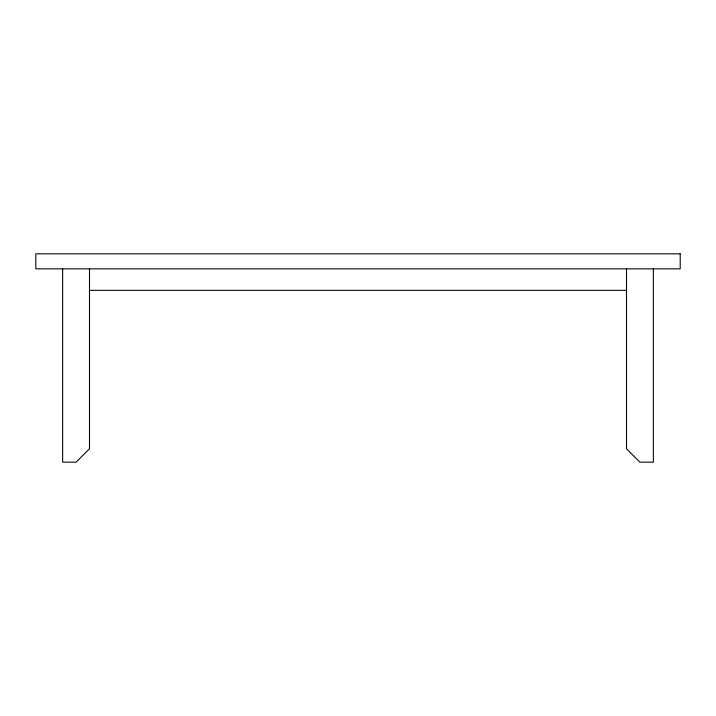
<?xml version="1.0" encoding="UTF-8"?>
<svg xmlns="http://www.w3.org/2000/svg" width="716" height="716" viewBox="0 0 716 716"><rect width="100%" height="100%" fill="white"/><g stroke="black" fill="none" stroke-linecap="round" stroke-linejoin="round"><path stroke-width="1.07" d="M89.5 290.338L626.5 290.338M653.35 268.858L653.35 462.178L639.925 462.178L626.5 448.753L626.5 268.858M89.5 268.858L89.5 448.753L76.075 462.178L62.65 462.178L62.65 268.858M680.2 253.822L35.8 253.822L35.8 268.858L680.2 268.858L680.2 253.822"/></g></svg>
